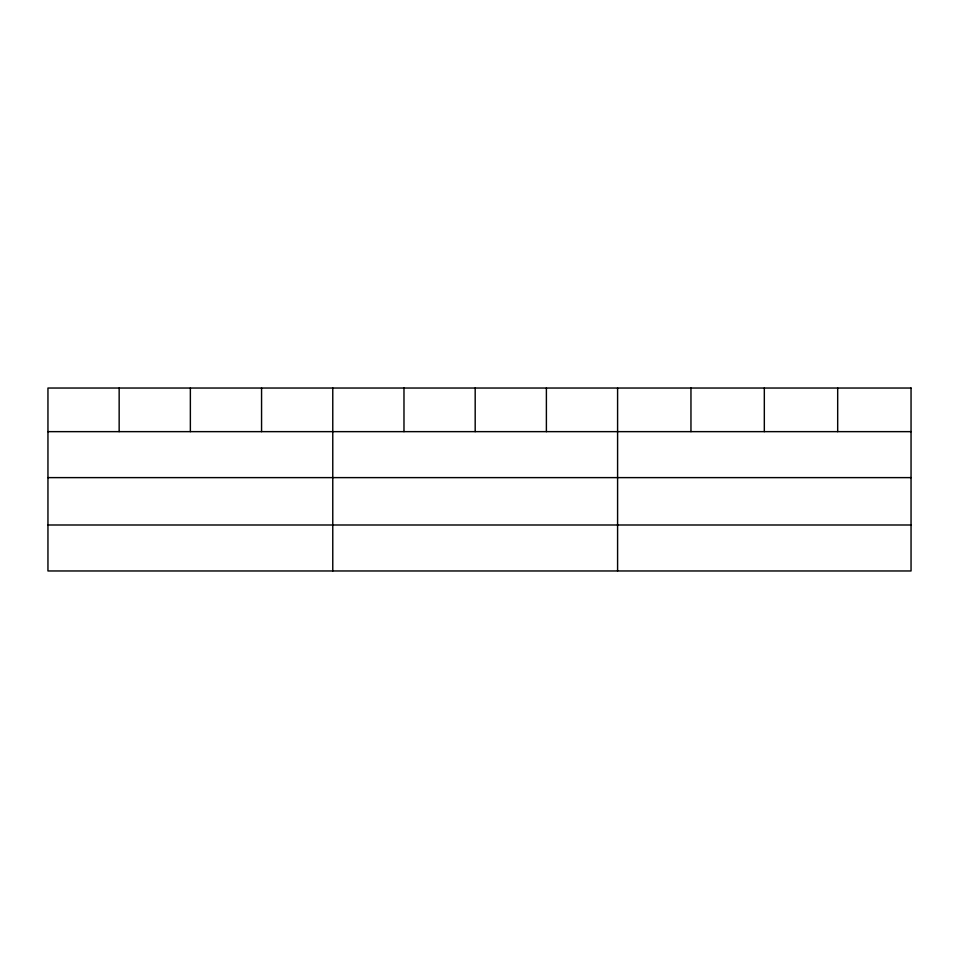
<?xml version="1.0" encoding="UTF-8"?>
<svg xmlns="http://www.w3.org/2000/svg" width="959" height="959" viewBox="0 0 959 959"><rect width="100%" height="100%" fill="white"/><g stroke="black" fill="none" stroke-linecap="round" stroke-linejoin="round"><path stroke-width="1.44" d="M47.95 431.646L911.05 431.646M47.95 477.618L911.05 477.618M47.95 524.993L911.05 524.993M837.686 388.035L837.686 431.646M764.323 388.035L764.323 431.646M690.959 388.035L690.959 431.646M617.596 388.035L617.596 570.965M546.39 388.035L546.39 431.646M475.184 388.035L475.184 431.646M403.979 388.035L403.979 431.646M332.773 388.035L332.773 570.965M261.567 388.035L261.567 431.646M190.362 388.035L190.362 431.646M119.156 388.035L119.156 431.646M911.05 388.035L47.95 388.035L47.95 570.965L911.05 570.965L911.05 388.035"/></g></svg>
